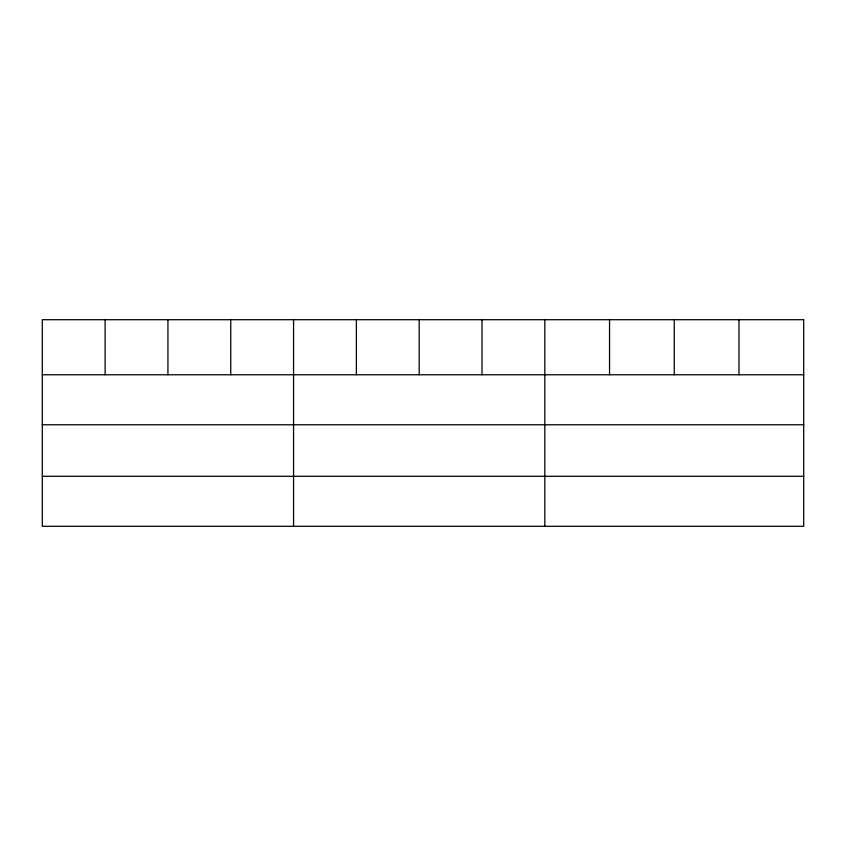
<?xml version="1.0" encoding="UTF-8"?>
<svg xmlns="http://www.w3.org/2000/svg" width="846" height="846" viewBox="0 0 846 846"><rect width="100%" height="100%" fill="white"/><g stroke="black" fill="none" stroke-linecap="round" stroke-linejoin="round"><path stroke-width="1.27" d="M42.3 374.767L803.7 374.767M42.3 424.777L803.7 424.777M42.3 476.287L803.7 476.287M738.981 319.703L738.981 374.767M674.262 319.703L674.262 374.767M609.543 319.703L609.543 374.767M544.824 319.703L544.824 526.297M482.009 319.703L482.009 374.767M419.193 319.703L419.193 374.767M356.378 319.703L356.378 374.767M293.562 319.703L293.562 526.297M230.746 319.703L230.746 374.767M167.931 319.703L167.931 374.767M105.116 319.703L105.116 374.767M803.7 319.703L42.3 319.703L42.3 526.297L803.7 526.297L803.7 319.703"/></g></svg>
